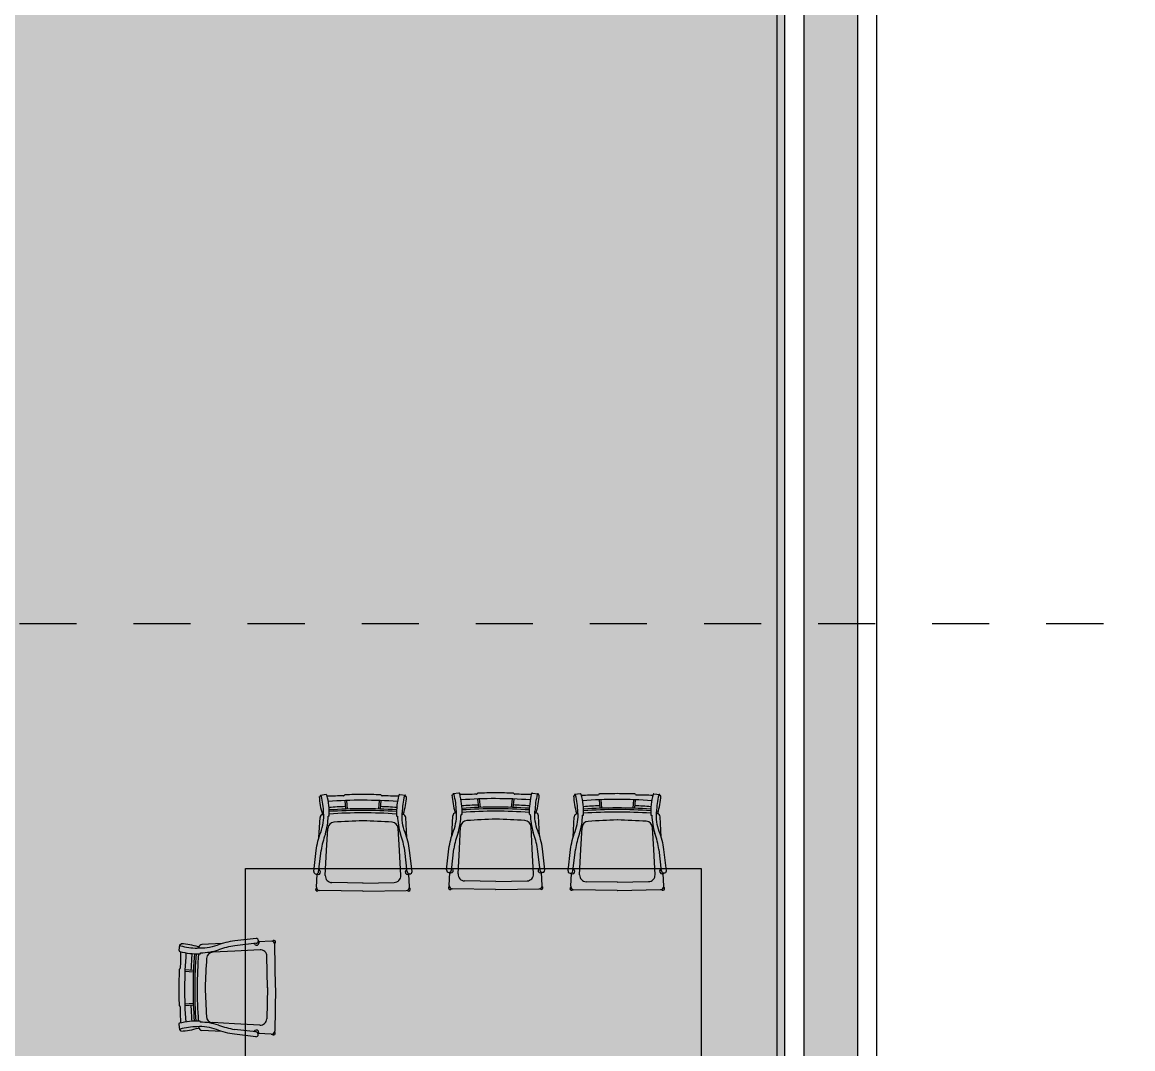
# Model space of a CAD drawing. Header units: millimetres. Extents: x 476571643 to 477489869, y 4620928210 to 4621294454.
# Drawn here: x 477234722 to 477238843, y 4621037450 to 4621041259 of the extents above; entities that cross this region are included whole.
import ezdxf

# ---------------------------------------------------------------- set-up
doc = ezdxf.new("R2010")
doc.units = ezdxf.units.MM
doc.header["$MEASUREMENT"] = 0
doc.linetypes.add('Dashed', pattern=[423.333333, 211.666667, -211.666667])
for name, color, linetype, lineweight in [('2D Drafting - General_Pen_No__1_Pen_No__7', 7, 'Continuous', 0), ('2D Drafting - General_Pen_No__250_Pen_No__7_Pen_No__7', 7, 'Continuous', 0), ('G-Anno-Nplt_Pen_No__151', 151, 'Continuous', 0), ('G-Anno-Nplt_Pen_No__4', 7, 'Continuous', 0), ('New_0_Pen_No__7', 7, 'Continuous', 0), ('New_reg_nak_Pen_No__7', 7, 'Continuous', 0), ('New_shenobebi_Pen_No__1', 1, 'Continuous', 0), ('zoma_Pen_No__142', 142, 'Continuous', 0), ('zoma_Pen_No__5_Pen_No__5', 5, 'Continuous', 0)]:
    doc.layers.add(name, color=color, linetype=linetype, lineweight=lineweight)
doc.layers.add('zoma', color=7, linetype='Continuous')
doc.styles.add('GENERATED_STYLE_2', font='arial.ttf')
doc.dimstyles.new('GENERATED_STYLE__3', dxfattribs={"dimtxt": 200, "dimasz": 64.421331, "dimexe": 0.18, "dimexo": 3, "dimgap": 0.09, "dimtad": 1, "dimtih": 1, "dimtoh": 1, "dimlfac": 0.001, "dimzin": 0, "dimdsep": 46, "dimtxsty": 'GENERATED_STYLE_2', "dimblk": 'ARROWHEAD_2', "dimblk1": 'ARROWHEAD_2', "dimblk2": 'ARROWHEAD_2', "dimcen": 0.09, "dimclrd": 142, "dimclre": 142, "dimclrt": 142, "dimadec": 0, "dimazin": 0, "dimtfac": 1, "dimtdec": 4, "dimtmove": 0, "dimatfit": 3, "dimfxl": 1, "dimtolj": 1, "dimtzin": 0, "dimarcsym": 0})
doc.dimstyles.new('GENERATED_STYLE__7', dxfattribs={"dimtxt": 200, "dimasz": 64.421331, "dimexe": 0.18, "dimexo": 3, "dimgap": 0.09, "dimtad": 1, "dimlfac": 0.001, "dimzin": 0, "dimdsep": 46, "dimtxsty": 'GENERATED_STYLE_2', "dimblk": 'ARROWHEAD_2', "dimblk1": 'ARROWHEAD_2', "dimblk2": 'ARROWHEAD_2', "dimcen": 0.09, "dimclrd": 142, "dimclre": 142, "dimclrt": 142, "dimadec": 0, "dimazin": 0, "dimtfac": 1, "dimtdec": 4, "dimtmove": 0, "dimatfit": 3, "dimfxl": 1, "dimtolj": 1, "dimtzin": 0, "dimarcsym": 0})

# ---------------------------------------------------------------- blocks, each defined once
blk = doc.blocks.new('*D1229', base_point=(476844527.1, 4621385791))
at = {"layer": 'zoma_Pen_No__142', "color": 142, "linetype": 'Continuous', "lineweight": 0, "transparency": 16777216}
for p, q in [((477240444.1, 4621043508.1), (477240359.4, 4621043557)), ((477240465.3, 4621043532.5), (477240338.2, 4621043532.5)), ((477240401.7, 4621025832.5), (477240401.7, 4621043532.5)), ((477240465.3, 4621025832.5), (477240338.2, 4621025832.5)), ((477240359.4, 4621025857), (477240444.1, 4621025808.1)), ((477240401.7, 4621025791.1), (477240401.7, 4621025832.5))]:
    blk.add_line(p, q, dxfattribs=at)
at = {"layer": 'zoma_Pen_No__142', "color": 142, "lineweight": 0, "transparency": 16777216, "insert": (477240361.7, 4621034340.6), "char_height": 200, "attachment_point": 7, "rotation": 90, "style": 'GENERATED_STYLE_2'}
blk.add_mtext('\\A1;{\\pql;\\fArial CYR|b0|i0|c204|p34;17.70}', dxfattribs=at)
blk = doc.blocks.new('ARROWHEAD_2')
at = {"color": 0, "linetype": 'Continuous', "lineweight": 0}
for p, q in [((-0.378, -0.655), (0.378, 0.655)), ((0, 0), (-1, 0))]:
    blk.add_line(p, q, dxfattribs=at)
blk = doc.blocks.new('*D1247', base_point=(476844527.1, 4621385791))
at = {"layer": 'zoma_Pen_No__142', "color": 142, "linetype": 'Continuous', "lineweight": 0, "transparency": 16777216}
for p, q in [((477230946.3, 4621024613.5), (477230897.3, 4621024528.7)), ((477230921.8, 4621024507.5), (477230921.8, 4621024634.6)), ((477237446.3, 4621024613.5), (477237397.3, 4621024528.7)), ((477237421.8, 4621024507.5), (477237421.8, 4621024634.6)), ((477230921.8, 4621024571.1), (477237421.8, 4621024571.1))]:
    blk.add_line(p, q, dxfattribs=at)
at = {"layer": 'zoma_Pen_No__142', "color": 142, "lineweight": 0, "transparency": 16777216, "char_height": 200, "attachment_point": 7, "style": 'GENERATED_STYLE_2'}
for s, insert in [('\\A1;{\\pql;\\fArial CYR|b0|i0|c204|p34;6.50}', (477233905.8, 4621024611.1)), ('\\A1;{\\pql;\\fArial CYR|b0|i0|c204|p34;0.40}', (477236865.2, 4621024611.1))]:
    blk.add_mtext(s, dxfattribs=dict(at, insert=insert))
blk = doc.blocks.new('*D1248', base_point=(476844527.1, 4621385791))
at = {"layer": 'zoma_Pen_No__142', "color": 142, "linetype": 'Continuous', "lineweight": 0, "transparency": 16777216}
for p, q in [((477237446.3, 4621024613.5), (477237397.3, 4621024528.7)), ((477237421.8, 4621024507.5), (477237421.8, 4621024634.6)), ((477237797.3, 4621024528.7), (477237846.3, 4621024613.5)), ((477237821.8, 4621024507.5), (477237821.8, 4621024634.6)), ((477237421.8, 4621024571.1), (477237821.8, 4621024571.1)), ((477237821.8, 4621024571.1), (477237863.3, 4621024571.1))]:
    blk.add_line(p, q, dxfattribs=at)
blk = doc.blocks.new('*D1252', base_point=(476844527.1, 4621385791))
at = {"layer": 'zoma_Pen_No__142', "color": 142, "linetype": 'Continuous', "lineweight": 0, "transparency": 16777216}
for p, q in [((477216746.3, 4621023945.1), (477216697.3, 4621023860.3)), ((477216721.8, 4621023839.1), (477216721.8, 4621023966.3)), ((477237797.3, 4621023860.3), (477237846.3, 4621023945.1)), ((477237821.8, 4621023839.1), (477237821.8, 4621023966.3)), ((477216680.4, 4621023902.7), (477216721.8, 4621023902.7)), ((477216721.8, 4621023902.7), (477237821.8, 4621023902.7)), ((477237821.8, 4621023902.7), (477237863.3, 4621023902.7))]:
    blk.add_line(p, q, dxfattribs=at)
at = {"layer": 'zoma_Pen_No__142', "color": 142, "lineweight": 0, "transparency": 16777216, "insert": (477226929.9, 4621023942.7), "char_height": 200, "attachment_point": 7, "style": 'GENERATED_STYLE_2'}
blk.add_mtext('\\A1;{\\pql;\\fArial CYR|b0|i0|c204|p34;21.10}', dxfattribs=at)

msp = doc.modelspace()

# ---------------------------------------------------------------- hatches: boundary and pattern name
at = {"layer": '2D Drafting - General_Pen_No__250_Pen_No__7_Pen_No__7', "linetype": 'Continuous', "lineweight": 0}
msp.add_hatch(color=7, dxfattribs=at).paths.add_polyline_path([(477237821.818, 4621043132.543), (477237821.818, 4621036632.543), (477237621.818, 4621036632.543), (477237621.818, 4621043132.543)])
at = {"layer": 'G-Anno-Nplt_Pen_No__151', "linetype": 'Continuous', "lineweight": 0, "true_color": 0x1f2f3f}
msp.add_hatch(color=169, dxfattribs=at).paths.add_polyline_path([(477237551.818, 4621027702.538), (477237551.818, 4621032222.355), (477237151.818, 4621032222.355), (477237151.818, 4621032902.543), (477237351.818, 4621032902.543), (477237351.818, 4621033202.543), (477237551.818, 4621033202.543), (477237551.817, 4621036162.542), (477237351.818, 4621036162.542), (477237351.818, 4621036462.543), (477237151.818, 4621036462.543), (477237151.818, 4621037142.73), (477237551.817, 4621037142.73), (477237551.817, 4621043062.543), (477237351.818, 4621043062.543), (477237351.818, 4621043262.542), (477230991.818, 4621043262.542), (477230991.818, 4621036402.543), (477231291.818, 4621036402.543), (477231291.818, 4621035722.355), (477230791.818, 4621035722.355), (477230791.818, 4621033202.543), (477230991.028, 4621033202.543), (477230991.028, 4621032662.542), (477230791.818, 4621032662.542), (477230791.818, 4621026302.543), (477230991.818, 4621026302.543), (477230991.818, 4621026102.601), (477233951.818, 4621026102.601), (477233951.818, 4621027702.538)])

# ---------------------------------------------------------------- linework, layer by layer
at = {"layer": '2D Drafting - General_Pen_No__1_Pen_No__7', "color": 7, "linetype": 'Continuous', "lineweight": 0, "flags": 128}
msp.add_lwpolyline([(477237821.818, 4621036632.543), (477237821.818, 4621043132.543), (477237521.818, 4621043132.543), (477237521.818, 4621036632.543)], close=True, dxfattribs=at)
at = {"layer": 'G-Anno-Nplt_Pen_No__4', "color": 7, "linetype": 'Continuous', "lineweight": 0, "flags": 128}
msp.add_lwpolyline([(477237551.817, 4621037142.73), (477237551.817, 4621043062.543), (477237351.818, 4621043062.543), (477237351.818, 4621043262.542), (477230991.818, 4621043262.542), (477230991.818, 4621036402.543)], dxfattribs=at)
at = {"layer": 'New_0_Pen_No__7', "color": 7, "linetype": 'Continuous', "lineweight": 0}
for p, q in [((477236615.205, 4621038399.022), (477236636.366, 4621038396.534)), ((477235823.935, 4621038385.211), (477235827.611, 4621038386.146)), ((477235827.537, 4621038386.437), (477235827.611, 4621038386.146)), ((477235849.369, 4621038392.9), (477235828.211, 4621038390.389)), ((477235918.1, 4621038391.235), (477235916.836, 4621038389.609)), ((477235919.001, 4621038370.701), (477235921.873, 4621038339.415)), ((477235925.086, 4621038371.009), (477235927.966, 4621038339.631)), ((477236046.833, 4621038371.077), (477236043.989, 4621038339.696)), ((477236052.918, 4621038370.777), (477236050.082, 4621038339.487)), ((477236053.796, 4621038391.311), (477236055.062, 4621038389.687)), ((477236122.525, 4621038393.053), (477236143.686, 4621038390.566)), ((477236144.364, 4621038386.614), (477236144.291, 4621038386.323)), ((477236147.968, 4621038385.392), (477236144.291, 4621038386.323)), ((477236316.615, 4621038391.179), (477236320.292, 4621038392.115)), ((477236320.218, 4621038392.406), (477236320.292, 4621038392.115)), ((477236342.05, 4621038398.869), (477236320.892, 4621038396.358)), ((477236410.78, 4621038397.204), (477236409.517, 4621038395.578)), ((477236411.682, 4621038376.67), (477236414.553, 4621038345.384)), ((477236417.766, 4621038376.977), (477236420.646, 4621038345.599)), ((477236539.513, 4621038377.046), (477236536.669, 4621038345.664)), ((477236545.598, 4621038376.745), (477236542.762, 4621038345.456)), ((477236546.476, 4621038397.28), (477236547.742, 4621038395.656)), ((477236637.045, 4621038392.583), (477236636.971, 4621038392.292)), ((477236640.648, 4621038391.361), (477236636.971, 4621038392.292)), ((477236767.493, 4621038388.195), (477236771.169, 4621038389.13)), ((477236771.095, 4621038389.421), (477236771.169, 4621038389.13)), ((477236792.927, 4621038395.885), (477236771.769, 4621038393.373)), ((477236861.658, 4621038394.219), (477236860.394, 4621038392.594)), ((477236862.559, 4621038373.686), (477236865.43, 4621038342.4)), ((477236868.644, 4621038373.993), (477236871.523, 4621038342.615)), ((477236990.391, 4621038374.061), (477236987.546, 4621038342.68)), ((477236996.476, 4621038373.761), (477236993.639, 4621038342.471)), ((477236997.354, 4621038394.295), (477236998.619, 4621038392.671)), ((477237066.083, 4621038396.038), (477237087.244, 4621038393.55)), ((477237087.922, 4621038389.599), (477237087.848, 4621038389.308)), ((477237091.526, 4621038388.377), (477237087.848, 4621038389.308)), ((477236352.218, 4621038319.295), (477236350.185, 4621038319.28)), ((477236605.126, 4621038319.436), (477236607.159, 4621038319.424)), ((477235823.023, 4621038233.409), (477235826.904, 4621038307.95)), ((477235859.538, 4621038313.326), (477235857.504, 4621038313.312)), ((477236112.446, 4621038313.468), (477236114.479, 4621038313.456)), ((477236149.05, 4621038233.591), (477236145.085, 4621038308.128)), ((477236315.703, 4621038239.377), (477236319.585, 4621038313.918)), ((477236641.73, 4621038239.56), (477236637.766, 4621038314.097)), ((477236766.581, 4621038236.393), (477236770.462, 4621038310.934)), ((477236803.095, 4621038316.31), (477236801.062, 4621038316.296)), ((477237056.004, 4621038316.452), (477237058.037, 4621038316.44)), ((477237092.608, 4621038236.576), (477237088.643, 4621038311.112)), ((477235851.463, 4621038186.089), (477235855.72, 4621038267.847)), ((477236121.518, 4621038186.241), (477236117.169, 4621038267.994)), ((477236344.143, 4621038192.058), (477236348.4, 4621038273.816)), ((477236614.198, 4621038192.209), (477236609.85, 4621038273.962)), ((477236795.021, 4621038189.074), (477236799.278, 4621038270.832)), ((477237065.076, 4621038189.225), (477237060.727, 4621038270.978)), ((477235821.634, 4621038105.434), (477235830.949, 4621038186.078)), ((477235846.596, 4621038092.618), (477235851.463, 4621038186.089)), ((477236126.49, 4621038092.775), (477236121.518, 4621038186.241)), ((477236150.582, 4621038105.618), (477236141.177, 4621038186.252)), ((477236314.315, 4621038111.403), (477236323.629, 4621038192.047)), ((477236339.276, 4621038098.587), (477236344.143, 4621038192.058)), ((477236619.17, 4621038098.744), (477236614.198, 4621038192.209)), ((477236643.262, 4621038111.587), (477236633.858, 4621038192.22)), ((477236765.192, 4621038108.418), (477236774.506, 4621038189.062)), ((477236790.154, 4621038095.603), (477236795.021, 4621038189.074)), ((477237070.048, 4621038095.759), (477237065.076, 4621038189.225)), ((477237094.14, 4621038108.603), (477237084.735, 4621038189.236)), ((477235826.874, 4621038111.233), (477235825.773, 4621038112.151)), ((477236145.336, 4621038111.412), (477236146.436, 4621038112.33)), ((477236319.555, 4621038117.202), (477236318.453, 4621038118.119)), ((477236638.016, 4621038117.38), (477236639.116, 4621038118.299)), ((477236770.432, 4621038114.217), (477236769.331, 4621038115.135)), ((477237088.893, 4621038114.396), (477237089.994, 4621038115.314)), ((477235813.479, 4621038050.124), (477235815.959, 4621038097.742)), ((477236158.799, 4621038050.317), (477236156.266, 4621038097.932)), ((477236306.16, 4621038056.093), (477236308.639, 4621038103.71)), ((477236479.773, 4621038070.994), (477236363.178, 4621038072.976)), ((477236478.704, 4621038070.993), (477236595.297, 4621038073.106)), ((477236651.479, 4621038056.286), (477236648.947, 4621038103.901)), ((477236757.037, 4621038053.108), (477236759.516, 4621038100.726)), ((477236930.65, 4621038068.01), (477236814.055, 4621038069.992)), ((477236929.582, 4621038068.009), (477237046.175, 4621038070.122)), ((477237102.357, 4621038053.302), (477237099.824, 4621038100.916)), ((477235985.614, 4621038034.595), (477235825.43, 4621038037.318)), ((477235987.093, 4621038065.025), (477235870.498, 4621038067.007)), ((477235986.024, 4621038065.025), (477236102.617, 4621038067.137)), ((477235986.682, 4621038034.596), (477236146.863, 4621038037.499)), ((477236478.294, 4621038040.564), (477236318.11, 4621038043.287)), ((477236479.363, 4621038040.565), (477236639.543, 4621038043.467)), ((477236929.171, 4621038037.58), (477236768.988, 4621038040.303)), ((477236930.24, 4621038037.58), (477237090.42, 4621038040.483)), ((477235303.996, 4621037814.296), (477235306.558, 4621037835.448)), ((477235310.512, 4621037836.112), (477235310.803, 4621037836.038)), ((477235311.747, 4621037839.712), (477235310.803, 4621037836.038)), ((477235463.551, 4621037840.261), (477235389.001, 4621037836.558)), ((477235591.528, 4621037841.344), (477235510.862, 4621037832.222)), ((477235585.717, 4621037836.118), (477235584.802, 4621037837.222)), ((477235646.858, 4621037849.367), (477235599.234, 4621037847.001)), ((477235661.975, 4621037677.196), (477235659.635, 4621037837.385)), ((477235383.546, 4621037803.938), (477235383.565, 4621037805.971)), ((477235510.804, 4621037812.563), (477235429.036, 4621037808.501)), ((477235604.287, 4621037817.207), (477235510.804, 4621037812.563)), ((477235631.544, 4621037676.644), (477235629.841, 4621037793.244)), ((477235305.498, 4621037745.561), (477235307.126, 4621037746.821)), ((477235326.029, 4621037744.611), (477235357.308, 4621037741.665)), ((477235325.707, 4621037738.527), (477235357.078, 4621037735.573)), ((477235631.547, 4621037677.713), (477235629.156, 4621037561.126)), ((477235661.972, 4621037676.127), (477235658.686, 4621037515.954)), ((477235325.348, 4621037616.781), (477235356.736, 4621037619.55)), ((477235305.097, 4621037609.866), (477235306.718, 4621037608.597)), ((477235325.634, 4621037610.695), (477235356.93, 4621037613.457)), ((477235303.191, 4621037541.141), (477235305.628, 4621037519.975)), ((477235382.8, 4621037551.03), (477235382.807, 4621037548.997)), ((477235510.008, 4621037542.509), (477235428.265, 4621037547.053)), ((477235603.461, 4621037537.314), (477235510.008, 4621037542.509)), ((477235309.578, 4621037519.287), (477235309.869, 4621037519.36)), ((477235310.791, 4621037515.68), (477235309.869, 4621037519.36)), ((477235462.589, 4621037514.235), (477235388.062, 4621037518.378)), ((477235590.558, 4621037512.398), (477235509.947, 4621037521.995)), ((477235584.777, 4621037517.658), (477235583.856, 4621037516.56)), ((477235645.839, 4621037504.049), (477235598.231, 4621037506.695))]:
    msp.add_line(p, q, dxfattribs=at)
for points in [[(477235812.62, 4621038186.068, -0.05838097), (477235829.717, 4621038252.767, 0.11288216), (477235840.18, 4621038325.568)], [(477236159.506, 4621038186.262, 0.05838097), (477236142.334, 4621038252.942, -0.11288216), (477236131.79, 4621038325.731)], [(477236305.301, 4621038192.036, -0.05838097), (477236322.397, 4621038258.736, 0.11288216), (477236332.86, 4621038331.537)], [(477236652.186, 4621038192.231, 0.05838097), (477236635.015, 4621038258.911, -0.11288216), (477236624.47, 4621038331.7)], [(477236756.178, 4621038189.052, -0.05838097), (477236773.275, 4621038255.751, 0.11288216), (477236783.738, 4621038328.552)], [(477237103.064, 4621038189.246, 0.05838097), (477237085.892, 4621038255.926, -0.11288216), (477237075.347, 4621038328.716)], [(477235812.106, 4621038098.361), (477235814.428, 4621038098.03, -0.08130171), (477235819.772, 4621038096.356)], [(477236160.119, 4621038098.556), (477236157.797, 4621038098.223, 0.08130171), (477236152.455, 4621038096.542)], [(477236304.786, 4621038104.329), (477236307.108, 4621038103.999, -0.08130171), (477236312.452, 4621038102.324)], [(477236652.799, 4621038104.524), (477236650.477, 4621038104.191, 0.08130171), (477236645.135, 4621038102.511)], [(477236755.664, 4621038101.345), (477236757.986, 4621038101.015, -0.08130171), (477236763.329, 4621038099.34)], [(477237103.676, 4621038101.54), (477237101.355, 4621038101.207, 0.08130171), (477237096.013, 4621038099.526)], [(477235510.916, 4621037850.551, 0.05838097), (477235444.176, 4621037833.613, -0.11288216), (477235371.351, 4621037823.324)], [(477235598.624, 4621037850.856), (477235598.949, 4621037848.533, 0.08130171), (477235600.611, 4621037843.185)], [(477235509.893, 4621037503.667, -0.05838097), (477235443.254, 4621037520.997, 0.11288216), (477235370.49, 4621037531.716)], [(477235597.598, 4621037502.844), (477235597.937, 4621037505.165, -0.08130171), (477235599.63, 4621037510.503)]]:
    msp.add_lwpolyline(points, format="xyb", dxfattribs=at)
for points in [[(477235803.494, 4621038107.529), (477235812.565, 4621038186.068)], [(477236168.72, 4621038107.734), (477236159.561, 4621038186.262)], [(477236296.174, 4621038113.498), (477236305.245, 4621038192.036)], [(477236661.401, 4621038113.703), (477236652.242, 4621038192.231)], [(477236747.051, 4621038110.514), (477236756.122, 4621038189.052)], [(477237112.278, 4621038110.718), (477237103.119, 4621038189.246)], [(477235589.476, 4621037859.49), (477235510.917, 4621037850.606)], [(477235588.399, 4621037494.264), (477235509.893, 4621037503.611)]]:
    msp.add_lwpolyline(points, dxfattribs=at)
msp.add_lwpolyline([(477237240.819, 4621037274.061), (477235550.582, 4621037274.061), (477235550.582, 4621038119.521), (477237240.819, 4621038119.521)], close=True, dxfattribs=at)
for centre, radius, start, end in [((477236912.321, 4621015183.23), 23220.515, 91.0701857, 91.2318599), ((477236070.947, 4621015182.758), 23220.515, 88.8323385, 88.9940127), ((477236614.85, 4621038395.999), 3.044, 83.295007, 165.683796), ((477236101.284, 4621038401.774), 277.843, 183.417552, 196.816124), ((477235830.132, 4621038388.028), 3.044, 129.127994, 211.51679), ((477235828.57, 4621038387.367), 3.044, 14.380396, 96.769197), ((477235561.201, 4621038318.816), 279.06, 1.386545, 14.3804), ((477235849.728, 4621038389.878), 3.044, 14.380397, 96.769196), ((477235582.36, 4621038321.327), 279.06, 358.723734, 14.380399), ((477236425.524, 4621015173.543), 23220.515, 91.2610327, 91.4113959), ((477235985.283, 4621036617.076), 1755.051, 85.784106, 94.172786), ((477235914.434, 4621038391.478), 3.044, 271.261038, 322.137621), ((477235920.503, 4621038389.367), 3.044, 91.231861, 142.137618), ((477236419.64, 4621015177.261), 23220.515, 91.0701857, 91.2318599), ((477235578.267, 4621015176.79), 23220.515, 88.8323394, 88.9940136), ((477236051.395, 4621038389.44), 3.044, 37.926584, 88.832336), ((477236057.462, 4621038391.558), 3.044, 217.926579, 268.803155), ((477235572.388, 4621015173.065), 23220.515, 88.6528026, 88.8031658), ((477236389.615, 4621038321.779), 279.06, 165.683799, 181.340465), ((477236122.17, 4621038390.031), 3.044, 83.295008, 165.683795), ((477236410.776, 4621038319.292), 279.06, 165.683799, 178.677654), ((477235870.601, 4621038401.644), 277.843, 343.248075, 356.646647), ((477236143.33, 4621038387.543), 3.044, 83.295007, 165.683796), ((477236141.768, 4621038388.203), 3.044, 328.547414, 50.936203), ((477236593.964, 4621038407.742), 277.843, 183.417552, 196.816124), ((477236322.812, 4621038393.997), 3.044, 129.127997, 211.516787), ((477236321.25, 4621038393.335), 3.044, 14.380409, 96.769184), ((477236053.882, 4621038324.784), 279.06, 1.386545, 14.380399), ((477236342.408, 4621038395.847), 3.044, 14.380406, 96.769187), ((477236075.04, 4621038327.296), 279.06, 358.723734, 14.380399), ((477236918.204, 4621015179.512), 23220.515, 91.2610336, 91.4113968), ((477236477.963, 4621036623.045), 1755.051, 85.784105, 94.172786), ((477236407.114, 4621038397.446), 3.044, 271.261026, 322.137598), ((477236413.183, 4621038395.336), 3.044, 91.231861, 142.137619), ((477236544.076, 4621038395.409), 3.044, 37.926584, 88.832336), ((477236550.143, 4621038397.526), 3.044, 217.926594, 268.803176), ((477236065.068, 4621015179.034), 23220.515, 88.6528017, 88.8031649), ((477236882.295, 4621038327.748), 279.06, 165.683799, 181.340465), ((477236903.456, 4621038325.26), 279.06, 165.683799, 178.677654), ((477236363.281, 4621038407.613), 277.843, 343.248075, 356.646647), ((477236636.011, 4621038393.512), 3.044, 83.295011, 165.683814), ((477236634.448, 4621038394.171), 3.044, 328.547406, 50.936206), ((477237044.841, 4621038404.758), 277.843, 183.417552, 196.816124), ((477236773.69, 4621038391.012), 3.044, 129.127997, 211.516787), ((477236772.128, 4621038390.351), 3.044, 14.380406, 96.769187), ((477236504.759, 4621038321.8), 279.06, 1.386545, 14.3804), ((477236793.286, 4621038392.862), 3.044, 14.3804, 96.769194), ((477236525.917, 4621038324.311), 279.06, 358.723733, 14.380399), ((477237369.081, 4621015176.528), 23220.515, 91.2610327, 91.4113959), ((477236928.841, 4621036620.061), 1755.051, 85.784106, 94.172786), ((477236857.991, 4621038394.462), 3.044, 271.261047, 322.137613), ((477236864.061, 4621038392.351), 3.044, 91.231869, 142.13761), ((477237363.198, 4621015180.245), 23220.515, 91.0701857, 91.2318599), ((477236521.824, 4621015179.774), 23220.515, 88.8323385, 88.9940127), ((477236994.953, 4621038392.425), 3.044, 37.926578, 88.832341), ((477237001.02, 4621038394.542), 3.044, 217.926573, 268.803162), ((477236515.945, 4621015176.05), 23220.515, 88.6528026, 88.8031658), ((477237333.173, 4621038324.764), 279.06, 165.683799, 181.340465), ((477237065.727, 4621038393.015), 3.044, 83.295008, 165.683796), ((477237354.333, 4621038322.276), 279.06, 165.683799, 178.677654), ((477236814.159, 4621038404.629), 277.843, 343.248075, 356.646647), ((477237086.888, 4621038390.527), 3.044, 83.295007, 165.683796), ((477237085.326, 4621038391.187), 3.044, 328.547416, 50.936199), ((477235839.062, 4621038307.317), 12.174, 98.168875, 177.019311), ((477235838.235, 4621038322.274), 3.044, 196.816111, 273.104624), ((477237093.453, 4621015179.906), 23173.34, 93.0992397, 93.1046206), ((477235986.96, 4621036585.571), 1764.182, 92.141489, 94.114713), ((477235986.96, 4621036585.571), 1755.051, 85.949486, 94.114713), ((477235986.96, 4621036585.571), 1748.964, 85.943548, 94.120651), ((477235986.96, 4621036585.571), 1739.833, 85.926338, 94.13786), ((477235986.96, 4621036585.571), 1764.182, 85.949486, 87.922709), ((477234904.456, 4621015178.68), 23173.34, 86.9595876, 86.9649686), ((477236133.738, 4621038322.439), 3.044, 266.959568, 343.248071), ((477236132.928, 4621038307.481), 12.174, 3.044887, 81.895326), ((477236331.742, 4621038313.285), 12.174, 98.168873, 177.019314), ((477236330.916, 4621038328.242), 3.044, 196.816139, 273.104619), ((477237586.133, 4621015185.875), 23173.34, 93.0992398, 93.1046207), ((477236086.277, 4621038327.125), 264.024, 343.507955, 358.297301), ((477236352.205, 4621038321.121), 1.826, 270.399557, 358.72374), ((477236479.64, 4621036591.54), 1764.182, 92.141489, 94.114713), ((477236479.64, 4621036591.54), 1755.051, 85.949486, 94.114713), ((477236479.64, 4621036591.54), 1748.964, 85.943548, 94.120651), ((477236479.64, 4621036591.54), 1739.833, 85.926339, 94.13786), ((477236479.64, 4621036591.54), 1764.182, 85.949486, 87.922709), ((477236605.137, 4621038321.262), 1.826, 181.340489, 269.664629), ((477236871.058, 4621038327.565), 264.024, 181.766897, 196.556244), ((477235397.126, 4621015184.649), 23173.34, 86.9595631, 86.9649441), ((477236626.418, 4621038328.408), 3.044, 266.959583, 343.248079), ((477236625.608, 4621038313.45), 12.174, 3.044887, 81.895327), ((477236782.62, 4621038310.301), 12.174, 98.168872, 177.019314), ((477236781.793, 4621038325.258), 3.044, 196.81613, 273.104628), ((477238037.011, 4621015182.89), 23173.34, 93.0992397, 93.1046206), ((477236803.083, 4621038318.136), 1.826, 270.39957, 358.723696), ((477236930.517, 4621036588.556), 1764.182, 92.141489, 94.114713), ((477236930.517, 4621036588.556), 1755.051, 85.949486, 94.114713), ((477236930.517, 4621036588.556), 1748.964, 85.943548, 94.120651), ((477236930.517, 4621036588.556), 1739.833, 85.926339, 94.13786), ((477236930.517, 4621036588.556), 1764.182, 85.949486, 87.92271), ((477237056.014, 4621038318.278), 1.826, 181.340467, 269.664623), ((477235848.003, 4621015181.664), 23173.34, 86.9595631, 86.9649441), ((477237077.296, 4621038325.424), 3.044, 266.959573, 343.248091), ((477237076.486, 4621038310.466), 12.174, 3.044887, 81.895327), ((477235593.597, 4621038321.157), 264.024, 343.507955, 358.297301), ((477235880.036, 4621038266.581), 24.348, 93.009716, 177.019314), ((477235859.525, 4621038315.152), 1.826, 270.399556, 358.72374), ((477237093.882, 4621015179.914), 23142.905, 92.7435263, 93.009716), ((477234904.878, 4621015178.688), 23142.905, 87.0544829, 87.3206726), ((477236092.855, 4621038266.701), 24.348, 3.044886, 87.054483), ((477236112.457, 4621038315.294), 1.826, 181.340447, 269.664643), ((477236378.378, 4621038321.597), 264.024, 181.766898, 196.556244), ((477236372.716, 4621038272.55), 24.348, 93.009715, 177.019312), ((477237586.563, 4621015185.882), 23142.905, 92.7435263, 93.009716), ((477235397.558, 4621015184.656), 23142.905, 87.0544829, 87.3206726), ((477236585.536, 4621038272.669), 24.348, 3.044886, 87.054483), ((477236537.155, 4621038324.141), 264.024, 343.507955, 358.297301), ((477236823.593, 4621038269.566), 24.348, 93.009717, 177.019311), ((477238037.44, 4621015182.898), 23142.905, 92.7435263, 93.009716), ((477235848.435, 4621015181.672), 23142.905, 87.0544824, 87.3206721), ((477237036.413, 4621038269.685), 24.348, 3.04489, 87.054482), ((477237321.935, 4621038324.581), 264.024, 181.766898, 196.556244), ((477236105.816, 4621038146.454), 277.599, 158.940697, 171.793756), ((477235866.354, 4621038146.32), 277.599, 8.270443, 21.123502), ((477236598.497, 4621038152.423), 277.599, 158.940697, 171.793756), ((477236359.035, 4621038152.289), 277.599, 8.270443, 21.123502), ((477237049.374, 4621038149.439), 277.599, 158.940697, 171.793756), ((477236809.912, 4621038149.305), 277.599, 8.270443, 21.123502), ((477235819.652, 4621038105.547), 9.192, 270.743727, 38.215056), ((477235823.56, 4621038113.644), 1.085, 199.892263, 284.231493), ((477235824.367, 4621038110.463), 2.196, 50.207258, 104.231491), ((477236152.564, 4621038105.733), 9.192, 141.849142, 269.320471), ((477236147.844, 4621038110.644), 2.196, 75.832723, 129.856943), ((477236148.647, 4621038113.826), 1.085, 255.832754, 340.171877), ((477236305.366, 4621038113.503), 9.192, 180.032103, 0.032097), ((477236312.333, 4621038111.515), 9.192, 270.743726, 38.215058), ((477236316.241, 4621038119.612), 1.085, 199.892292, 284.231463), ((477236317.047, 4621038116.431), 2.196, 50.207226, 104.231472), ((477236645.244, 4621038111.702), 9.192, 141.849144, 269.320472), ((477236640.524, 4621038116.613), 2.196, 75.832743, 129.856975), ((477236641.327, 4621038119.794), 1.085, 255.832726, 340.171907), ((477236652.209, 4621038113.697), 9.192, 180.032097, 0.032103), ((477236756.243, 4621038110.519), 9.192, 180.032097, 0.032103), ((477236763.21, 4621038108.531), 9.192, 270.743726, 38.21506), ((477236767.118, 4621038116.628), 1.085, 199.892345, 284.231476), ((477236767.925, 4621038113.447), 2.196, 50.207237, 104.23146), ((477237096.122, 4621038108.718), 9.192, 141.84914, 269.320473), ((477237091.401, 4621038113.628), 2.196, 75.832722, 129.856944), ((477237092.205, 4621038116.81), 1.085, 255.83273, 340.1719), ((477237103.086, 4621038110.713), 9.192, 180.032097, 0.032096), ((477235812.686, 4621038107.535), 9.192, 180.032103, 0.032097), ((477235870.911, 4621038091.352), 24.348, 177.019312, 269.026085), ((477236102.176, 4621038091.482), 24.348, 271.038113, 3.044887), ((477236159.528, 4621038107.729), 9.192, 180.032103, 0.032097), ((477236363.592, 4621038097.321), 24.348, 177.019311, 269.026083), ((477236594.856, 4621038097.45), 24.348, 271.038114, 3.044886), ((477236814.469, 4621038094.337), 24.348, 177.019312, 269.026085), ((477237045.734, 4621038094.466), 24.348, 271.038114, 3.044889), ((477235816.737, 4621038041.185), 6.087, 118.545183, 327.500212), ((477235825.637, 4621038049.491), 12.174, 177.019314, 269.026083), ((477235986.131, 4621038065.027), 30.436, 269.02609, 271.038119), ((477235986.145, 4621038040.674), 6.087, 269.026189, 271.038219), ((477236146.642, 4621038049.671), 12.174, 271.038115, 3.044884), ((477236155.552, 4621038041.374), 6.087, 212.563993, 61.519008), ((477236309.417, 4621038047.153), 6.087, 118.545183, 327.500212), ((477236318.317, 4621038055.46), 12.174, 177.019307, 269.026086), ((477236478.811, 4621038070.995), 30.436, 269.02609, 271.038119), ((477236478.825, 4621038046.643), 6.087, 269.02594, 271.037969), ((477236639.322, 4621038055.639), 12.174, 271.038116, 3.044887), ((477236648.232, 4621038047.343), 6.087, 212.563985, 61.519016), ((477236760.294, 4621038044.169), 6.087, 118.545192, 327.500203), ((477236769.195, 4621038052.475), 12.174, 177.019314, 269.026083), ((477236929.689, 4621038068.011), 30.436, 269.02609, 271.038119), ((477236929.702, 4621038043.659), 6.087, 269.02594, 271.037969), ((477237090.2, 4621038052.655), 12.174, 271.038113, 3.04489), ((477237099.109, 4621038044.359), 6.087, 212.563994, 61.519007), ((477235309.58, 4621037835.082), 3.044, 173.093898, 255.482695), ((477235308.915, 4621037833.522), 3.044, 58.346305, 140.735092), ((477235378.77, 4621038102.286), 279.06, 255.482695, 268.47655), ((477235294.521, 4621037562.404), 277.843, 73.04697, 86.445542), ((477235374.649, 4621037825.261), 3.044, 356.758476, 73.04697), ((477235389.605, 4621037824.399), 12.174, 92.843784, 171.694222), ((477258513.952, 4621036514.747), 23173.34, 176.7584684, 176.7638493), ((477235549.829, 4621037557.261), 277.599, 98.069338, 110.922398), ((477235583.314, 4621037839.438), 1.085, 345.631623, 69.970791), ((477235586.493, 4621037838.623), 2.196, 165.631618, 219.655851), ((477235591.42, 4621037843.326), 9.192, 231.648032, 359.119374), ((477235589.449, 4621037850.298), 9.192, 269.830995, 89.830994), ((477235647.462, 4621037837.208), 12.174, 0.837009, 92.843783), ((477235655.789, 4621037846.088), 6.087, 302.362886, 151.317906), ((477235307.018, 4621037813.93), 3.044, 173.093898, 255.482695), ((477235376.208, 4621038081.134), 279.06, 255.482695, 271.139361), ((477258521.911, 4621037182.661), 23220.515, 178.4516977, 178.602061), ((477237079.481, 4621037670.821), 1755.051, 175.583001, 183.971682), ((477237110.992, 4621037672.387), 1764.182, 175.748381, 177.721605), ((477237110.992, 4621037672.387), 1755.051, 175.748381, 183.913608), ((477237110.992, 4621037672.387), 1748.964, 175.742443, 183.919546), ((477237110.992, 4621037672.387), 1739.833, 175.725234, 183.936756), ((477235381.72, 4621037803.955), 1.826, 271.139361, 359.46353), ((477235376.351, 4621038069.896), 264.024, 271.565793, 286.355139), ((477258513.946, 4621036515.175), 23142.905, 176.8533781, 177.1195678), ((477235430.244, 4621037784.183), 24.348, 92.843782, 176.853378), ((477235605.495, 4621037792.888), 24.348, 0.837009, 92.843783), ((477258518.207, 4621037188.554), 23220.515, 178.6312341, 178.7929083), ((477235307.36, 4621037743.154), 3.044, 127.725483, 178.631237), ((477235305.264, 4621037749.228), 3.044, 307.725483, 358.602055), ((477258520.689, 4621038029.924), 23220.515, 180.8690812, 181.0307554), ((477258520.402, 4621038704.171), 23142.905, 182.5424216, 182.8086114), ((477235631.543, 4621037676.751), 30.436, 358.824982, 0.837012), ((477235655.895, 4621037676.68), 6.087, 358.824978, 0.837003), ((477235306.974, 4621037612.262), 3.044, 181.030746, 231.936503), ((477235304.842, 4621037606.2), 3.044, 1.059936, 51.936511), ((477258524.427, 4621038035.794), 23220.515, 181.0599285, 181.2102918), ((477237110.992, 4621037672.387), 1764.182, 181.940385, 183.913608), ((477235306.214, 4621037541.49), 3.044, 104.17929, 186.568087), ((477235373.827, 4621037273.882), 279.06, 88.522629, 104.179295), ((477235380.974, 4621037551.024), 1.826, 0.198467, 88.522627), ((477235374.036, 4621037285.119), 264.024, 73.30685, 88.096197), ((477235429.617, 4621037571.364), 24.348, 182.808609, 266.818207), ((477235550.535, 4621037796.722), 277.599, 248.739592, 261.592652), ((477235604.813, 4621037561.625), 24.348, 266.818207, 358.82498), ((477235308.651, 4621037520.323), 3.044, 104.179293, 186.568084), ((477235307.996, 4621037521.887), 3.044, 218.926905, 301.315687), ((477235376.264, 4621037252.715), 279.06, 91.18544, 104.179295), ((477235295.202, 4621037793.085), 277.843, 273.216448, 286.615019), ((477235373.778, 4621037529.76), 3.044, 286.615018, 2.90352), ((477235388.738, 4621037530.534), 12.174, 187.967771, 266.818207), ((477258520.409, 4621038703.744), 23173.34, 182.8981409, 182.9035219), ((477235582.355, 4621037514.352), 1.085, 289.691201, 14.030386), ((477235585.539, 4621037515.148), 2.196, 140.006141, 194.030363), ((477235590.438, 4621037510.416), 9.192, 0.542617, 128.013956), ((477235588.426, 4621037503.456), 9.192, 269.830995, 89.830995), ((477235646.515, 4621037516.204), 12.174, 266.818205, 358.824986), ((477235654.79, 4621037507.275), 6.087, 208.344082, 57.299104)]:
    msp.add_arc(centre, radius, start, end, dxfattribs=at)
at = {"layer": 'New_reg_nak_Pen_No__7', "color": 7, "linetype": 'Continuous', "lineweight": 0, "flags": 128}
msp.add_lwpolyline([(477237821.818, 4621043532.543), (477237892.002, 4621043532.543), (477237891.742, 4621025762.882), (477237421.817, 4621025762.889), (477237421.818, 4621025832.543)], dxfattribs=at)
at = {"layer": 'New_shenobebi_Pen_No__1', "color": 1, "linetype": 'Dashed', "lineweight": 0}
msp.add_lwpolyline([(477212275.018, 4621039028.245), (477244001.759, 4621039028.245), (477244331.532, 4621039028.245)], dxfattribs=at)
at = {"layer": 'zoma_Pen_No__5_Pen_No__5', "color": 5, "linetype": 'Continuous', "lineweight": 0}
msp.add_line((477237621.818, 4621048047.708), (477237621.818, 4621023336.902), dxfattribs=at)

# ---------------------------------------------------------------- dimensions: what is measured, and where the dimension line sits
at = {"layer": 'zoma', "color": 142, "linetype": 'Continuous', "lineweight": 0}
dim = msp.add_linear_dim(base=(477240401.741, 4621043532.54), p1=(477237891.743, 4621025832.543), p2=(477214577.119, 4621043532.54), angle=90, dimstyle='GENERATED_STYLE__7', dxfattribs=at)
dim.commit()
dim.dimension.update_dxf_attribs({"geometry": '*D1229', "text_midpoint": (477240261.741, 4621034676.599), "dimtype": 160, "text_rotation": 90})
for base, p1, p2, picture, middle in [((477237821.818, 4621023902.706), (477216721.818, 4621043532.54), (477237821.818, 4621043532.54), '*D1252', (477227265.876, 4621024042.706)), ((477237821.818, 4621024571.071), (477237421.818, 4621043292.766), (477237821.818, 4621043332.543), '*D1248', (477237124.97, 4621024711.071)), ((477237421.818, 4621024571.071), (477230921.818, 4621043132.543), (477237421.818, 4621043292.766), '*D1247', (477234165.525, 4621024711.071))]:
    dim = msp.add_linear_dim(base=base, p1=p1, p2=p2, dimstyle='GENERATED_STYLE__3', dxfattribs=at)
    dim.commit()
    dim.dimension.update_dxf_attribs({"geometry": picture, "text_midpoint": middle, "dimtype": 160})

doc.saveas('drawing.dxf')
